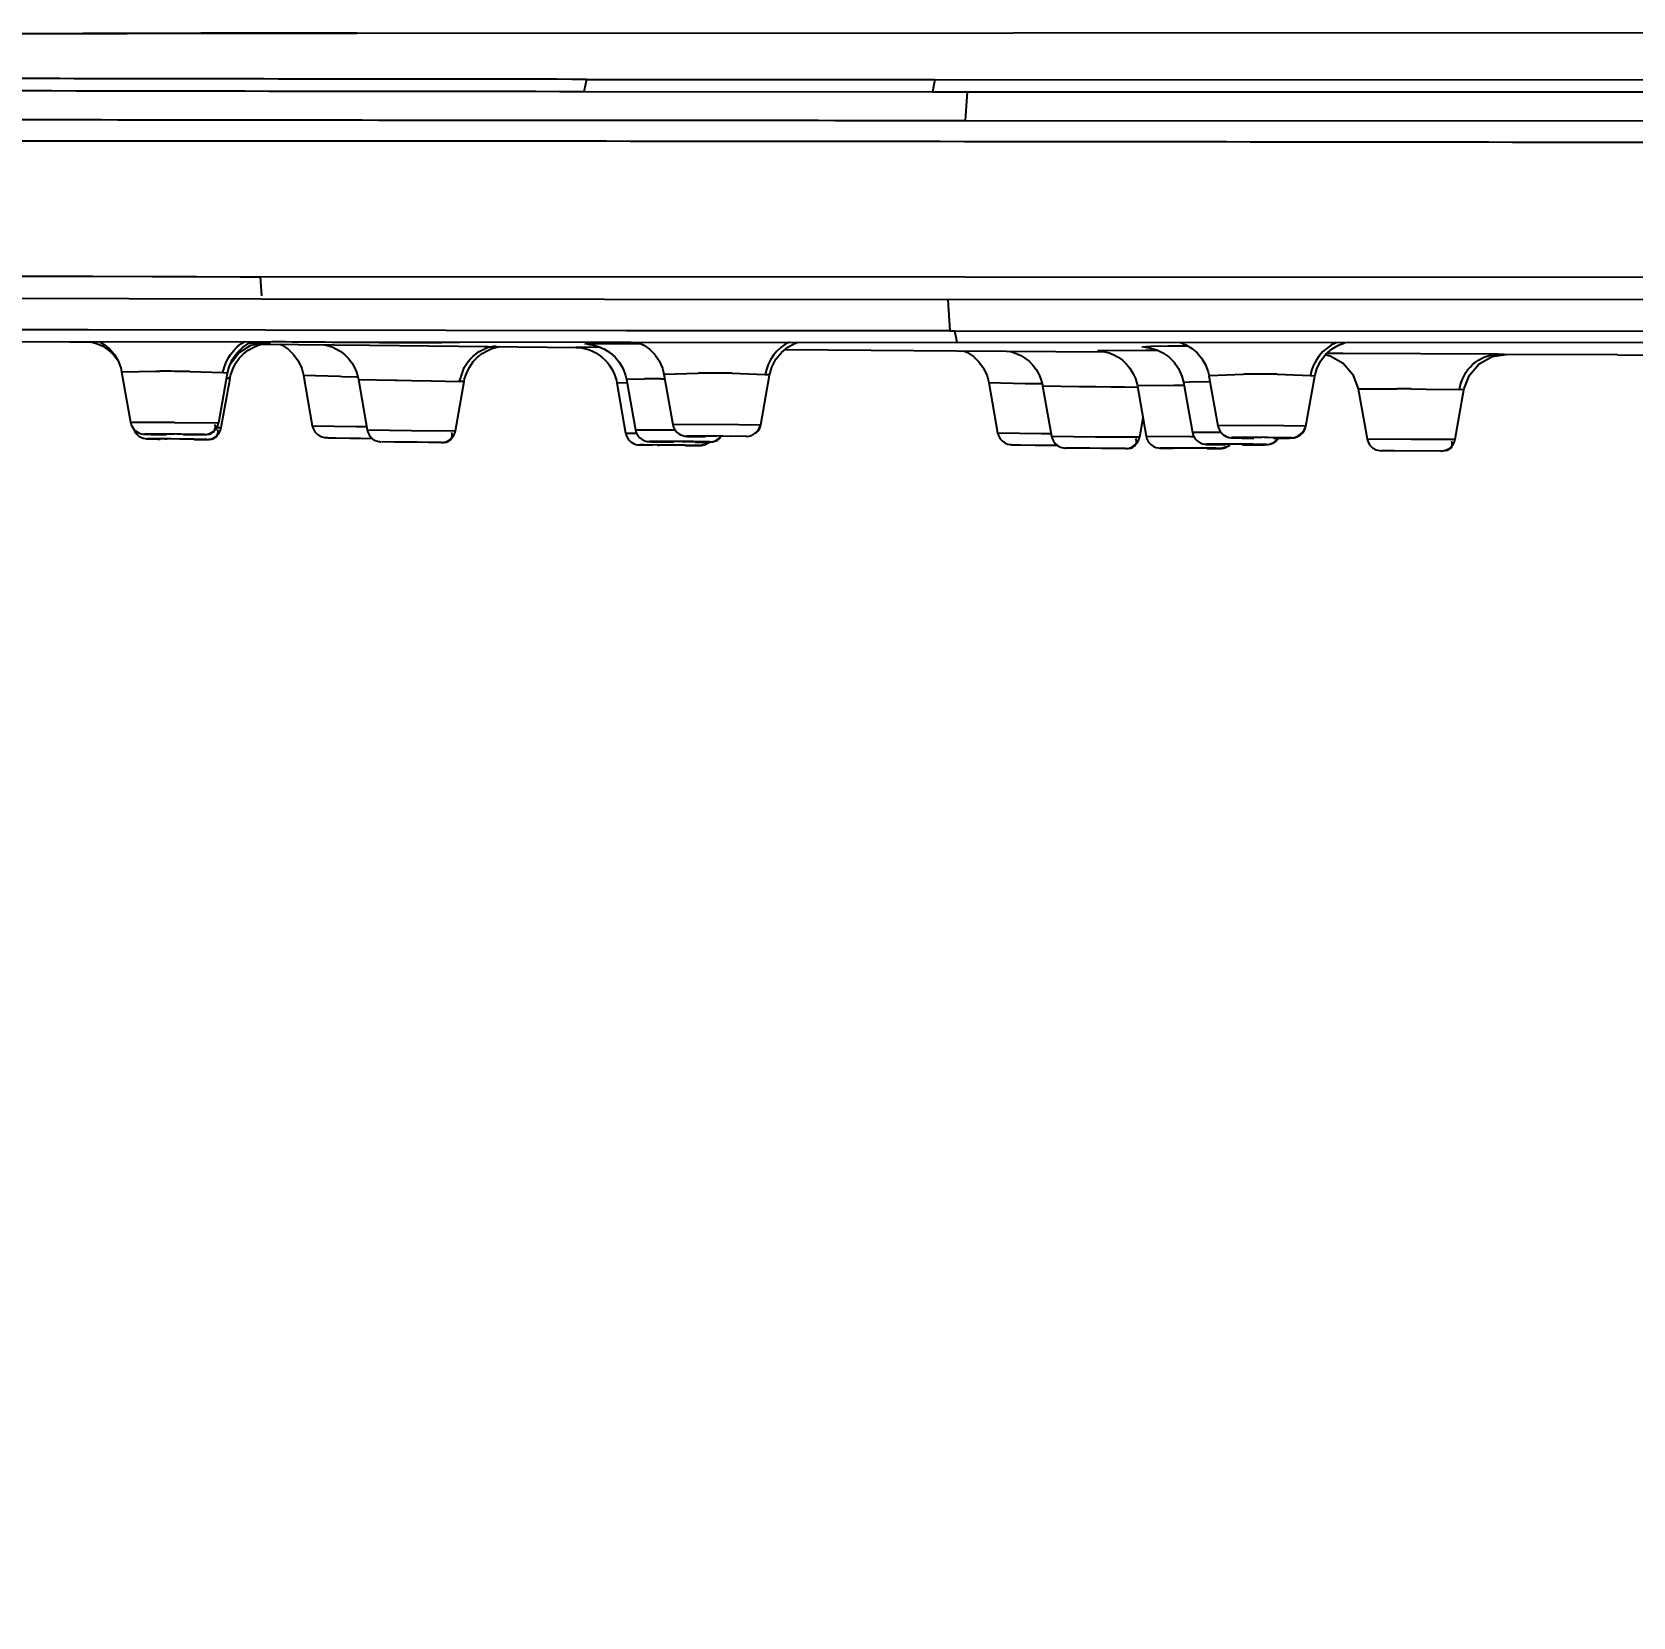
# Model space of a CAD drawing. Header units: millimetres. Extents: x 4625 to 5171, y -2661 to -1889.
# Drawn here: x 4757.31 to 4771.33, y -2129.8 to -2115.91 of the extents above; entities that cross this region are included whole.
import ezdxf

# ---------------------------------------------------------------- set-up
doc = ezdxf.new("R2010")
doc.units = ezdxf.units.MM
doc.header["$LTSCALE"] = 0.1
doc.layers.add('DIM', color=3, linetype='Continuous')
doc.styles.get("Standard").update_dxf_attribs({"font": 'arial.ttf'})
doc.dimstyles.new('ISO-25', dxfattribs={"dimtxt": 2.5, "dimasz": 2.5, "dimexe": 1.25, "dimexo": 0.625, "dimtad": 1, "dimlfac": 5, "dimtxsty": 'Standard', "dimcen": 2.5, "dimadec": 0, "dimazin": 0, "dimtfac": 1, "dimtmove": 0, "dimatfit": 3, "dimfxl": 0, "dimarcsym": 0})

# ---------------------------------------------------------------- blocks, each defined once
blk = doc.blocks.new('*D4')
at = {"layer": 'Defpoints', "color": 0}
for p in [(4744.225, -2117.851), (4811.072, -2117.852), (4811.072, -2142.426)]:
    blk.add_point(p, dxfattribs=at)
at = {"layer": 'DIM', "color": 0, "lineweight": -2}
for p, q in [((4744.225, -2118.476), (4744.225, -2143.676)), ((4811.072, -2118.477), (4811.072, -2143.676)), ((4748.225, -2142.426), (4807.072, -2142.426))]:
    blk.add_line(p, q, dxfattribs=at)
at = {"layer": 'DIM', "color": 0}
for points in [[(4748.225, -2141.76), (4748.225, -2143.093), (4744.225, -2142.426)], [(4807.072, -2141.76), (4807.072, -2143.093), (4811.072, -2142.426)]]:
    blk.add_solid(points, dxfattribs=at)
at = {"layer": 'DIM', "color": 0, "insert": (4791.126, -2139.759), "char_height": 4, "attachment_point": 5}
blk.add_mtext('267.5', dxfattribs=at)

msp = doc.modelspace()

# ---------------------------------------------------------------- linework, layer by layer
at = {"color": 7, "linetype": 'Continuous'}
for p, q in [((4760.1557, -2115.9237), (4758.7873, -2115.9256)), ((4760.1556, -2115.9237), (4777.861, -2115.9148)), ((4762.1627, -2116.3294), (4762.1397, -2116.4377)), ((4762.1628, -2116.3294), (4765.2115, -2116.3318)), ((4765.2116, -2116.3318), (4765.1926, -2116.4403)), ((4765.2116, -2116.3318), (4777.4373, -2116.3362)), ((4765.1926, -2116.4403), (4762.1397, -2116.4379)), ((4765.4946, -2116.4405), (4765.1926, -2116.4403)), ((4765.4947, -2116.4399), (4765.478, -2116.6896)), ((4777.4369, -2116.4443), (4765.4947, -2116.4403)), ((4765.4779, -2116.691), (4777.5962, -2116.695)), ((4756.6876, -2118.0514), (4757.5655, -2118.0536)), ((4757.5655, -2118.0536), (4757.7981, -2118.0542)), ((4757.7981, -2118.0542), (4757.8447, -2118.0543)), ((4757.8447, -2118.0543), (4758.3604, -2118.0556)), ((4758.3604, -2118.0556), (4758.5523, -2118.0561)), ((4758.5523, -2118.0561), (4758.5866, -2118.0562)), ((4758.5866, -2118.0562), (4758.7476, -2118.0566)), ((4758.7476, -2118.0566), (4759.1296, -2118.0576)), ((4759.1296, -2118.0576), (4759.3041, -2118.058)), ((4759.3041, -2118.0554), (4759.3165, -2118.2253)), ((4759.3041, -2118.056), (4777.6484, -2118.066)), ((4759.3151, -2118.2538), (4752.4589, -2118.2343)), ((4765.3258, -2118.2595), (4759.315, -2118.2534)), ((4777.6484, -2118.2613), (4765.3255, -2118.2574)), ((4765.3256, -2118.259), (4765.344, -2118.5309)), ((4756.4933, -2118.5193), (4757.7537, -2118.5211)), ((4757.7537, -2118.5211), (4757.7995, -2118.5211)), ((4757.7995, -2118.5211), (4759.3524, -2118.5233)), ((4759.3524, -2118.5233), (4762.5126, -2118.5281)), ((4762.5126, -2118.5281), (4762.5533, -2118.5282)), ((4762.5533, -2118.5282), (4765.344, -2118.5302)), ((4765.344, -2118.5309), (4765.3886, -2118.5316)), ((4765.4071, -2118.6344), (4765.3886, -2118.531)), ((4765.3886, -2118.5317), (4777.6484, -2118.5359)), ((4757.162, -2118.625), (4759.7838, -2118.6293)), ((4757.4538, -2118.6255), (4757.8209, -2118.6301)), ((4757.8819, -2118.6468), (4757.9208, -2118.6646)), ((4757.8955, -2118.6242), (4757.944, -2118.6541)), ((4759.0428, -2118.824), (4759.1185, -2118.7249)), ((4759.1185, -2118.7249), (4759.2236, -2118.6584)), ((4759.1604, -2118.7334), (4759.2013, -2118.7017)), ((4759.2051, -2118.6407), (4759.232, -2118.6284)), ((4759.2154, -2118.6385), (4759.3967, -2118.6372)), ((4759.2236, -2118.6584), (4759.3431, -2118.6358)), ((4759.327, -2118.6476), (4760.2661, -2118.6585)), ((4759.3431, -2118.6358), (4759.3828, -2118.6367)), ((4759.3882, -2118.6389), (4759.3933, -2118.6387)), ((4759.7838, -2118.6293), (4762.5535, -2118.6322)), ((4760.2661, -2118.6585), (4762.0796, -2118.677)), ((4760.3488, -2118.6326), (4760.3905, -2118.6328)), ((4760.3905, -2118.6328), (4760.8947, -2118.6331)), ((4760.8947, -2118.6331), (4761.0306, -2118.6315)), ((4761.0306, -2118.6315), (4761.0551, -2118.6307)), ((4762.2853, -2118.6771), (4762.0779, -2118.6759)), ((4762.1105, -2118.6769), (4762.0885, -2118.6766)), ((4762.2268, -2118.6454), (4762.148, -2118.6484)), ((4762.2172, -2118.651), (4762.1793, -2118.6499)), ((4762.603, -2118.6445), (4762.2268, -2118.6454)), ((4762.2725, -2118.6705), (4762.3208, -2118.6922)), ((4762.3208, -2118.6922), (4762.3685, -2118.7224)), ((4762.3685, -2118.7224), (4762.413, -2118.7616)), ((4762.5535, -2118.6322), (4765.4071, -2118.6344)), ((4762.6391, -2118.6446), (4762.603, -2118.6445)), ((4762.6114, -2118.6297), (4762.664, -2118.6559)), ((4762.664, -2118.6559), (4762.7145, -2118.6921)), ((4763.901, -2118.6939), (4765.4065, -2118.7069)), ((4763.9247, -2118.6742), (4763.984, -2118.6415)), ((4763.984, -2118.6415), (4764.0078, -2118.6333)), ((4765.4065, -2118.7069), (4766.7064, -2118.7161)), ((4777.6484, -2118.6387), (4765.4073, -2118.6344)), ((4765.4677, -2118.7074), (4765.4976, -2118.7211)), ((4767.0561, -2118.7036), (4766.6367, -2118.706)), ((4766.6902, -2118.7072), (4766.6464, -2118.7062)), ((4767.1035, -2118.6693), (4767.0244, -2118.6735)), ((4767.0751, -2118.7037), (4767.0561, -2118.7036)), ((4767.0935, -2118.6765), (4767.0614, -2118.6756)), ((4767.1001, -2118.7037), (4767.0751, -2118.7037)), ((4767.0935, -2118.6766), (4767.102, -2118.6767)), ((4767.1652, -2118.704), (4767.1001, -2118.7037)), ((4767.2591, -2118.6675), (4767.1035, -2118.6693)), ((4767.1551, -2118.6975), (4767.2096, -2118.7235)), ((4767.2096, -2118.7235), (4767.2614, -2118.7596)), ((4767.3633, -2118.6351), (4767.411, -2118.6548)), ((4767.411, -2118.6548), (4767.4607, -2118.6845)), ((4768.6322, -2118.7426), (4768.6751, -2118.75)), ((4768.7871, -2118.73), (4768.6423, -2118.7293)), ((4768.6906, -2118.6902), (4768.7478, -2118.6567)), ((4768.7478, -2118.6567), (4768.8016, -2118.6364)), ((4770.1452, -2118.7373), (4768.7871, -2118.73)), ((4770.0935, -2118.7579), (4770.2161, -2118.7378)), ((4770.199, -2118.7377), (4770.1381, -2118.7373)), ((4770.1489, -2118.7374), (4770.2089, -2118.7378)), ((4771.1899, -2118.7422), (4770.199, -2118.7377)), ((4771.1899, -2118.7422), (4771.8203, -2118.7445)), ((4758.0963, -2118.8907), (4758.3933, -2118.8856)), ((4758.3933, -2118.8856), (4758.4304, -2118.8858)), ((4759.0183, -2118.9029), (4759.0327, -2118.8469)), ((4761.0517, -2118.9747), (4761.0921, -2118.8539)), ((4761.1719, -2118.8013), (4761.209, -2118.7625)), ((4763.7658, -2118.9191), (4763.7849, -2118.8504)), ((4767.2614, -2118.7596), (4767.3082, -2118.8064)), ((4768.5389, -2118.9301), (4768.5563, -2118.8659)), ((4768.6751, -2118.75), (4768.7889, -2118.8143)), ((4758.0924, -2118.8923), (4758.1701, -2119.333)), ((4758.6897, -2118.8886), (4758.9798, -2118.8978)), ((4758.9422, -2119.3364), (4759.0186, -2118.9029)), ((4758.9653, -2119.3793), (4759.0414, -2118.9479)), ((4758.9798, -2118.8978), (4759.0113, -2118.8994)), ((4759.0127, -2118.945), (4759.037, -2118.9469)), ((4759.037, -2118.9469), (4759.0246, -2118.9475)), ((4759.6836, -2118.9192), (4759.7619, -2119.3632)), ((4759.6836, -2118.9192), (4760.0039, -2118.9302)), ((4760.0039, -2118.9302), (4760.0236, -2118.9306)), ((4760.0236, -2118.9306), (4760.1485, -2118.9335)), ((4760.1485, -2118.9335), (4760.1658, -2118.9339)), ((4760.1652, -2118.9566), (4760.2434, -2119.4002)), ((4760.1652, -2118.9566), (4760.4854, -2118.9635)), ((4760.4854, -2118.9635), (4760.5051, -2118.9639)), ((4760.5051, -2118.9639), (4760.63, -2118.9664)), ((4760.63, -2118.9664), (4760.8034, -2118.9697)), ((4760.8034, -2118.9697), (4761.0517, -2118.9747)), ((4761.0155, -2119.4062), (4761.0914, -2118.9756)), ((4761.0914, -2118.9756), (4761.0396, -2118.9744)), ((4762.4275, -2118.9859), (4762.5149, -2118.9847)), ((4762.4275, -2118.9859), (4762.5055, -2119.4281)), ((4762.513, -2118.9577), (4762.5907, -2119.3985)), ((4762.5169, -2118.9563), (4762.6715, -2118.9522)), ((4762.8138, -2118.9523), (4762.8385, -2118.9524)), ((4762.8385, -2118.9524), (4762.851, -2118.9525)), ((4762.84, -2118.9122), (4762.9175, -2119.3516)), ((4762.8439, -2118.9102), (4763.1409, -2118.9013)), ((4763.4376, -2118.9031), (4763.7276, -2118.913)), ((4763.6895, -2119.354), (4763.7662, -2118.9192)), ((4763.7276, -2118.913), (4763.7589, -2118.9149)), ((4765.6842, -2118.9835), (4765.762, -2119.4251)), ((4765.6842, -2118.9835), (4766.004, -2118.992)), ((4766.004, -2118.992), (4766.0233, -2118.9923)), ((4766.0233, -2118.9923), (4766.1484, -2118.9942)), ((4766.1566, -2119.0134), (4766.2344, -2119.4548)), ((4766.1566, -2119.0134), (4766.4764, -2119.0182)), ((4766.4764, -2119.0182), (4766.4956, -2119.0185)), ((4766.4956, -2119.0185), (4766.6208, -2119.0201)), ((4766.6208, -2119.0201), (4766.7525, -2119.0217)), ((4766.7525, -2119.0217), (4766.8728, -2119.0231)), ((4766.8728, -2119.0231), (4766.9882, -2119.0246)), ((4766.986, -2119.015), (4767.0636, -2119.4553)), ((4767.3063, -2119.0108), (4766.9862, -2119.0149)), ((4767.3903, -2118.9826), (4767.4678, -2119.4222)), ((4767.3942, -2118.981), (4767.4452, -2118.9773)), ((4767.4452, -2118.9773), (4767.6179, -2118.9743)), ((4767.613, -2118.9253), (4767.6904, -2119.364)), ((4767.617, -2118.923), (4767.914, -2118.9115)), ((4768.2108, -2118.9126), (4768.5008, -2118.9231)), ((4768.4624, -2119.3657), (4768.5392, -2118.9301)), ((4768.5008, -2118.9231), (4768.532, -2118.9252)), ((4768.9195, -2119.0386), (4769.2388, -2119.0387)), ((4768.9196, -2119.0386), (4768.9972, -2119.4788)), ((4769.2388, -2119.0387), (4769.2581, -2119.0388)), ((4769.3835, -2119.0399), (4769.5153, -2119.0413)), ((4769.5153, -2119.0413), (4769.8062, -2119.0458)), ((4769.7693, -2119.4816), (4769.8458, -2119.0475)), ((4769.8458, -2119.0475), (4769.794, -2119.0458)), ((4769.8455, -2119.0475), (4769.8478, -2119.0354)), ((4767.0065, -2119.4587), (4767.0354, -2119.295)), ((4758.1702, -2119.333), (4758.5564, -2119.3331)), ((4758.2829, -2119.436), (4758.2836, -2119.436)), ((4758.2836, -2119.436), (4758.294, -2119.4366)), ((4758.2937, -2119.436), (4758.2925, -2119.4361)), ((4758.2926, -2119.4363), (4758.294, -2119.4365)), ((4758.4059, -2119.4348), (4758.2937, -2119.436)), ((4758.294, -2119.4365), (4758.3325, -2119.4379)), ((4758.3678, -2119.4386), (4758.4859, -2119.44)), ((4758.8167, -2119.4394), (4758.4059, -2119.4348)), ((4758.4315, -2119.4372), (4758.4324, -2119.4373)), ((4758.5564, -2119.4367), (4758.4484, -2119.4367)), ((4758.5564, -2119.3332), (4758.9397, -2119.3362)), ((4758.6805, -2119.4386), (4758.579, -2119.4372)), ((4758.6306, -2119.441), (4758.7404, -2119.4411)), ((4758.6814, -2119.4388), (4758.6805, -2119.4386)), ((4758.7404, -2119.4411), (4758.7608, -2119.441)), ((4758.7608, -2119.441), (4758.7936, -2119.4407)), ((4758.9264, -2119.379), (4758.9479, -2119.3792)), ((4758.9354, -2119.3602), (4758.9421, -2119.3364)), ((4758.9479, -2119.3792), (4758.9629, -2119.3793)), ((4759.7619, -2119.3632), (4760.1485, -2119.3698)), ((4760.2435, -2119.4002), (4760.63, -2119.4052)), ((4760.63, -2119.4052), (4761.0133, -2119.4065)), ((4762.5056, -2119.4281), (4762.5351, -2119.4285)), ((4762.5351, -2119.4285), (4762.5977, -2119.429)), ((4762.5908, -2119.3985), (4762.8294, -2119.3985)), ((4762.8294, -2119.3985), (4762.9162, -2119.3988)), ((4762.9162, -2119.3988), (4762.9361, -2119.3989)), ((4762.9175, -2119.3516), (4763.3037, -2119.3503)), ((4763.3037, -2119.3503), (4763.687, -2119.3537)), ((4763.6828, -2119.3776), (4763.6894, -2119.354)), ((4765.7621, -2119.4251), (4766.1484, -2119.4306)), ((4766.1484, -2119.4306), (4766.2315, -2119.431)), ((4767.5799, -2119.4213), (4767.4678, -2119.4222)), ((4767.7061, -2119.4214), (4767.6891, -2119.4213)), ((4768.0766, -2119.3622), (4767.6904, -2119.364)), ((4767.7174, -2119.4214), (4767.7061, -2119.4214)), ((4768.4599, -2119.3653), (4768.0766, -2119.3622)), ((4768.4551, -2119.3909), (4768.4624, -2119.3657)), ((4758.3091, -2119.4771), (4758.3122, -2119.4773)), ((4758.3122, -2119.4773), (4758.3166, -2119.4774)), ((4758.3164, -2119.4772), (4758.3152, -2119.4772)), ((4758.3153, -2119.4773), (4758.3166, -2119.4774)), ((4758.429, -2119.4775), (4758.3164, -2119.4772)), ((4758.3166, -2119.4774), (4758.355, -2119.4783)), ((4758.4548, -2119.4787), (4758.4556, -2119.4788)), ((4758.5156, -2119.4788), (4758.4715, -2119.4786)), ((4758.4715, -2119.4786), (4758.487, -2119.4789)), ((4758.5797, -2119.4794), (4758.5156, -2119.4788)), ((4758.6292, -2119.4793), (4758.5254, -2119.4783)), ((4758.7038, -2119.4811), (4758.638, -2119.4801)), ((4758.7047, -2119.4812), (4758.7038, -2119.4811)), ((4758.8394, -2119.4824), (4758.7257, -2119.4805)), ((4758.7263, -2119.4823), (4758.8396, -2119.4827)), ((4759.9286, -2119.4683), (4759.9645, -2119.4691)), ((4759.9645, -2119.4691), (4760.0915, -2119.4712)), ((4760.0915, -2119.4712), (4760.1876, -2119.4724)), ((4760.1876, -2119.4724), (4760.286, -2119.4733)), ((4760.4795, -2119.5055), (4760.3665, -2119.5036)), ((4760.576, -2119.5068), (4760.4795, -2119.5055)), ((4760.6799, -2119.508), (4760.576, -2119.5068)), ((4760.7763, -2119.5089), (4760.6799, -2119.508)), ((4760.8895, -2119.5096), (4760.7763, -2119.5089)), ((4762.5137, -2119.4555), (4762.5235, -2119.474)), ((4762.6272, -2119.5314), (4762.629, -2119.5314)), ((4762.629, -2119.5314), (4762.6276, -2119.5313)), ((4762.6669, -2119.5314), (4762.6288, -2119.5313)), ((4762.629, -2119.5314), (4762.7419, -2119.5328)), ((4762.838, -2119.5328), (4762.6669, -2119.5314)), ((4762.7053, -2119.5016), (4762.7202, -2119.5024)), ((4762.7053, -2119.5016), (4762.7129, -2119.5021)), ((4762.9229, -2119.501), (4762.7143, -2119.5015)), ((4762.7146, -2119.502), (4762.924, -2119.5054)), ((4762.7548, -2119.5033), (4762.7899, -2119.5039)), ((4762.767, -2119.5326), (4762.7678, -2119.5326)), ((4762.892, -2119.5335), (4762.7838, -2119.5326)), ((4762.7838, -2119.5326), (4762.7993, -2119.5328)), ((4762.7899, -2119.5039), (4762.923, -2119.5054)), ((4762.9419, -2119.5337), (4762.838, -2119.5328)), ((4762.8521, -2119.5027), (4762.853, -2119.5029)), ((4762.9771, -2119.5025), (4762.8689, -2119.5023)), ((4762.8689, -2119.5023), (4762.8844, -2119.5027)), ((4762.9503, -2119.534), (4762.9147, -2119.5338)), ((4763.0274, -2119.5345), (4762.9419, -2119.5337)), ((4763.0161, -2119.5348), (4762.9503, -2119.534)), ((4763.0169, -2119.5348), (4763.0161, -2119.5348)), ((4763.0271, -2119.4544), (4763.0416, -2119.4553)), ((4763.1011, -2119.5043), (4763.0272, -2119.503)), ((4763.0383, -2119.5346), (4763.0274, -2119.5345)), ((4763.0276, -2119.5353), (4763.0386, -2119.5354)), ((4763.1132, -2119.5355), (4763.0383, -2119.5346)), ((4763.0386, -2119.5354), (4763.1136, -2119.536)), ((4763.0402, -2119.455), (4763.0416, -2119.4553)), ((4763.1533, -2119.4524), (4763.0412, -2119.4545)), ((4763.0416, -2119.4553), (4763.0803, -2119.457)), ((4763.0803, -2119.457), (4763.1551, -2119.4584)), ((4763.102, -2119.5044), (4763.1011, -2119.5043)), ((4763.1127, -2119.5064), (4763.1591, -2119.5064)), ((4763.1518, -2119.536), (4763.1132, -2119.5355)), ((4763.1136, -2119.536), (4763.152, -2119.5361)), ((4763.1148, -2119.4577), (4763.2026, -2119.4589)), ((4763.1518, -2119.536), (4763.2342, -2119.5136)), ((4763.1518, -2119.536), (4763.1533, -2119.5361)), ((4763.5642, -2119.4568), (4763.1533, -2119.4524)), ((4763.154, -2119.5361), (4763.1693, -2119.5352)), ((4763.1591, -2119.5064), (4763.2104, -2119.5062)), ((4763.1693, -2119.5352), (4763.1819, -2119.533)), ((4763.1787, -2119.4556), (4763.1797, -2119.4558)), ((4763.3037, -2119.4544), (4763.1956, -2119.4548)), ((4763.2373, -2119.505), (4763.1984, -2119.5038)), ((4763.1994, -2119.5062), (4763.2375, -2119.5055)), ((4763.2104, -2119.5062), (4763.239, -2119.5057)), ((4763.2387, -2119.5052), (4763.2373, -2119.505)), ((4763.2375, -2119.5055), (4763.2388, -2119.5054)), ((4763.4277, -2119.4564), (4763.3261, -2119.4549)), ((4763.4287, -2119.4566), (4763.4277, -2119.4564)), ((4765.929, -2119.53), (4765.965, -2119.5307)), ((4765.965, -2119.5307), (4766.0921, -2119.5323)), ((4766.0921, -2119.5323), (4766.1884, -2119.5331)), ((4766.1884, -2119.5331), (4766.2889, -2119.5336)), ((4766.2345, -2119.4548), (4766.6208, -2119.4588)), ((4766.471, -2119.5597), (4766.358, -2119.5581)), ((4766.5675, -2119.5606), (4766.471, -2119.5597)), ((4766.6714, -2119.5614), (4766.5675, -2119.5606)), ((4766.6208, -2119.4588), (4767.0043, -2119.459)), ((4766.7678, -2119.5619), (4766.6714, -2119.5614)), ((4766.881, -2119.5621), (4766.7678, -2119.5619)), ((4767.0637, -2119.4553), (4767.4499, -2119.4565)), ((4767.182, -2119.5586), (4767.1875, -2119.5588)), ((4767.3962, -2119.5584), (4767.1873, -2119.5584)), ((4767.1875, -2119.5587), (4767.3006, -2119.5604)), ((4767.325, -2119.5594), (4767.3258, -2119.5595)), ((4767.4499, -2119.5595), (4767.3419, -2119.5592)), ((4767.4499, -2119.4565), (4767.4678, -2119.4566)), ((4767.4678, -2119.4566), (4767.4808, -2119.4566)), ((4767.574, -2119.5608), (4767.5081, -2119.5599)), ((4767.5749, -2119.5608), (4767.574, -2119.5608)), ((4767.5804, -2119.5252), (4767.5919, -2119.5258)), ((4767.5916, -2119.5252), (4767.5904, -2119.5254)), ((4767.5905, -2119.5256), (4767.5919, -2119.5258)), ((4767.6293, -2119.5241), (4767.5916, -2119.5252)), ((4767.5919, -2119.5258), (4767.6305, -2119.5271)), ((4767.611, -2119.5267), (4767.6652, -2119.5278)), ((4767.6652, -2119.5278), (4767.7498, -2119.5288)), ((4767.7103, -2119.5615), (4767.6716, -2119.5607)), ((4767.6723, -2119.5621), (4767.7106, -2119.5618)), ((4767.7103, -2119.5615), (4767.7955, -2119.5364)), ((4767.7117, -2119.5616), (4767.7103, -2119.5615)), ((4767.7106, -2119.5618), (4767.7118, -2119.5617)), ((4767.7291, -2119.5262), (4767.73, -2119.5263)), ((4767.8541, -2119.5253), (4767.7458, -2119.5255)), ((4767.7458, -2119.5255), (4767.7613, -2119.526)), ((4767.7969, -2119.4665), (4767.7973, -2119.4665)), ((4767.7973, -2119.4665), (4767.8147, -2119.4678)), ((4767.8133, -2119.4675), (4767.8147, -2119.4678)), ((4767.9262, -2119.4641), (4767.8143, -2119.4669)), ((4767.8147, -2119.4678), (4767.8535, -2119.4697)), ((4767.8535, -2119.4697), (4767.9284, -2119.4712)), ((4767.8754, -2119.4703), (4767.9014, -2119.4708)), ((4767.9014, -2119.4708), (4768.0063, -2119.472)), ((4767.9054, -2119.5297), (4768.0769, -2119.5292)), ((4767.9781, -2119.5271), (4767.912, -2119.5258)), ((4768.3373, -2119.4684), (4767.9262, -2119.4641)), ((4767.9516, -2119.4678), (4767.9526, -2119.468)), ((4768.0766, -2119.4661), (4767.9685, -2119.4669)), ((4767.9685, -2119.5298), (4768.047, -2119.5295)), ((4767.979, -2119.5272), (4767.9781, -2119.5271)), ((4768.1146, -2119.5275), (4768.0006, -2119.525)), ((4768.047, -2119.5295), (4768.0845, -2119.5291)), ((4768.0769, -2119.5292), (4768.1149, -2119.5281)), ((4768.2005, -2119.4683), (4768.0989, -2119.4667)), ((4768.1784, -2119.4724), (4768.2466, -2119.4719)), ((4768.2016, -2119.4685), (4768.2005, -2119.4683)), ((4768.2466, -2119.4719), (4768.2744, -2119.4716)), ((4768.9972, -2119.4788), (4769.3835, -2119.4812)), ((4769.2338, -2119.5826), (4769.1196, -2119.582)), ((4769.6455, -2119.5849), (4769.2338, -2119.5826)), ((4769.3835, -2119.4813), (4769.767, -2119.4818)), ((4769.644, -2119.5849), (4769.6987, -2119.5763))]:
    msp.add_line(p, q, dxfattribs=at)
for points in [[(4758.7873, -2115.9256), (4757.7521, -2115.9273), (4756.7483, -2115.9294)], [(4757.8051, -2118.6261), (4757.8426, -2118.6339), (4757.8819, -2118.6468)], [(4757.9208, -2118.6646), (4757.9586, -2118.6873), (4757.9943, -2118.7152)], [(4757.944, -2118.6541), (4757.9893, -2118.6929), (4758.0292, -2118.7403), (4758.0614, -2118.7948), (4758.0844, -2118.856), (4758.0927, -2118.8922)], [(4757.9943, -2118.7152), (4758.0272, -2118.7481), (4758.0547, -2118.7836)], [(4759.0327, -2118.8469), (4759.0627, -2118.7808), (4759.1033, -2118.7236), (4759.1518, -2118.6765), (4759.2051, -2118.6407)], [(4759.065, -2118.867), (4759.0909, -2118.8167), (4759.1231, -2118.772), (4759.1604, -2118.7334)], [(4759.2013, -2118.7017), (4759.2443, -2118.6769), (4759.2879, -2118.6586), (4759.3298, -2118.6469), (4759.3659, -2118.6408), (4759.3882, -2118.6389)], [(4759.4809, -2118.6494), (4759.4973, -2118.6569), (4759.55, -2118.6924), (4759.5981, -2118.739), (4759.6387, -2118.7957), (4759.6689, -2118.8617), (4759.6838, -2118.9191)], [(4759.8669, -2118.6539), (4759.8954, -2118.6601), (4759.9346, -2118.6732), (4759.9731, -2118.6911), (4760.0105, -2118.714), (4760.0459, -2118.7419), (4760.0784, -2118.7748), (4760.1072, -2118.8123), (4760.1315, -2118.8539), (4760.1507, -2118.8994), (4760.164, -2118.9487), (4760.1655, -2118.9565)], [(4761.209, -2118.7625), (4761.2496, -2118.7307), (4761.2921, -2118.7057), (4761.3352, -2118.6873), (4761.3771, -2118.6752), (4761.4064, -2118.6701)], [(4762.072, -2118.6763), (4762.0717, -2118.6763), (4762.0733, -2118.6764), (4762.0824, -2118.6768), (4762.103, -2118.6787), (4762.1298, -2118.6829), (4762.159, -2118.6897), (4762.1879, -2118.699)], [(4762.1755, -2118.6495), (4762.1766, -2118.6496), (4762.1898, -2118.6508), (4762.226, -2118.6569), (4762.2725, -2118.6705)], [(4762.1879, -2118.699), (4762.2166, -2118.711), (4762.2446, -2118.7255)], [(4762.2446, -2118.7255), (4762.2718, -2118.7426), (4762.2979, -2118.7624)], [(4762.7145, -2118.6921), (4762.7603, -2118.7389), (4762.7986, -2118.795), (4762.8271, -2118.8599), (4762.8402, -2118.9121)], [(4763.7849, -2118.8504), (4763.8208, -2118.78), (4763.8687, -2118.7207), (4763.9247, -2118.6742)], [(4765.4976, -2118.7211), (4765.5504, -2118.7566), (4765.5986, -2118.8032), (4765.6392, -2118.8599), (4765.6695, -2118.926), (4765.6844, -2118.9834)], [(4765.8559, -2118.7102), (4765.887, -2118.717), (4765.926, -2118.73), (4765.9646, -2118.748), (4766.0019, -2118.7709), (4766.0373, -2118.7988), (4766.0698, -2118.8317), (4766.0986, -2118.8692), (4766.1229, -2118.9107), (4766.142, -2118.9563), (4766.1554, -2119.0056), (4766.1568, -2119.0134)], [(4766.6407, -2118.706), (4766.6411, -2118.706), (4766.6479, -2118.7065), (4766.6689, -2118.7087), (4766.7014, -2118.7147), (4766.7391, -2118.7255)], [(4766.7391, -2118.7255), (4766.7789, -2118.7419), (4766.8177, -2118.7633), (4766.8548, -2118.7901)], [(4767.0577, -2118.675), (4767.0585, -2118.6751), (4767.0711, -2118.6764), (4767.1053, -2118.6824), (4767.1551, -2118.6975)], [(4767.4607, -2118.6845), (4767.5082, -2118.7244), (4767.5495, -2118.773), (4767.5824, -2118.8289), (4767.6055, -2118.8909), (4767.6133, -2118.9252)], [(4768.5563, -2118.8659), (4768.5904, -2118.7963), (4768.6365, -2118.737), (4768.6906, -2118.6902)], [(4759.041, -2118.9479), (4759.0464, -2118.9226), (4759.065, -2118.867)], [(4761.1143, -2118.8965), (4761.1399, -2118.8462), (4761.1719, -2118.8013)], [(4762.2979, -2118.7624), (4762.3226, -2118.7848), (4762.3456, -2118.8098), (4762.3665, -2118.8372)], [(4762.3665, -2118.8372), (4762.3851, -2118.8667), (4762.4011, -2118.8984), (4762.4142, -2118.9322), (4762.4242, -2118.9681), (4762.4278, -2118.9858)], [(4762.413, -2118.7616), (4762.4521, -2118.8091), (4762.4835, -2118.8635), (4762.5057, -2118.9241), (4762.5132, -2118.9576)], [(4766.8548, -2118.7901), (4766.8894, -2118.8224), (4766.9205, -2118.8599), (4766.9471, -2118.9022), (4766.9683, -2118.9491), (4766.9834, -2119.0005), (4766.9862, -2119.0149)], [(4767.3082, -2118.8064), (4767.3475, -2118.8628), (4767.3767, -2118.9283), (4767.3905, -2118.9825)], [(4768.7889, -2118.8143), (4768.8736, -2118.9135), (4768.9198, -2119.0386)], [(4769.8478, -2119.0354), (4769.8928, -2118.9204), (4769.9786, -2118.8214), (4770.0935, -2118.7579)], [(4758.0963, -2118.8907), (4758.0941, -2118.8912), (4758.0928, -2118.8917), (4758.0924, -2118.8922)], [(4761.0911, -2118.9756), (4761.096, -2118.9521), (4761.1143, -2118.8965)], [(4758.1702, -2119.3329), (4758.1766, -2119.3561), (4758.1923, -2119.3849), (4758.2136, -2119.4076), (4758.2381, -2119.4234), (4758.2624, -2119.4325), (4758.2805, -2119.4357), (4758.2836, -2119.436)], [(4758.1981, -2119.3926), (4758.2094, -2119.4169), (4758.2245, -2119.4371), (4758.2422, -2119.4529), (4758.2613, -2119.4645), (4758.2807, -2119.4721), (4758.2985, -2119.476), (4758.3091, -2119.4771)], [(4758.2829, -2119.436), (4758.2851, -2119.4362), (4758.2935, -2119.4367), (4758.3024, -2119.4371), (4758.3138, -2119.4374), (4758.3284, -2119.4378), (4758.3678, -2119.4386)], [(4758.7936, -2119.4407), (4758.8055, -2119.4405), (4758.8148, -2119.4402), (4758.8227, -2119.4399), (4758.8337, -2119.4389), (4758.8544, -2119.4346), (4758.8777, -2119.4251)], [(4758.817, -2119.4399), (4758.8182, -2119.4397), (4758.8181, -2119.4395), (4758.8167, -2119.4394)], [(4758.8442, -2119.4827), (4758.8471, -2119.4826), (4758.8593, -2119.4814), (4758.879, -2119.4771), (4758.8992, -2119.4688), (4758.9184, -2119.4567), (4758.9358, -2119.4404), (4758.9504, -2119.4201), (4758.961, -2119.3962), (4758.9652, -2119.3793)], [(4758.8777, -2119.4251), (4758.9004, -2119.4096), (4758.9205, -2119.3877), (4758.9354, -2119.3602)], [(4759.7619, -2119.3632), (4759.769, -2119.3879), (4759.7844, -2119.4156), (4759.8041, -2119.4368), (4759.8264, -2119.4519), (4759.8496, -2119.4614), (4759.8687, -2119.4655), (4759.8785, -2119.4665), (4759.8852, -2119.4669), (4759.8927, -2119.4672), (4759.9021, -2119.4676), (4759.9286, -2119.4683)], [(4760.2435, -2119.4002), (4760.2486, -2119.4196), (4760.26, -2119.4437), (4760.2752, -2119.4638), (4760.293, -2119.4795), (4760.3122, -2119.491), (4760.3317, -2119.4985), (4760.3496, -2119.5024), (4760.3599, -2119.5034), (4760.3628, -2119.5035)], [(4760.8933, -2119.5096), (4760.9005, -2119.5093), (4760.9146, -2119.5076), (4760.9301, -2119.5037), (4760.9459, -2119.4975), (4760.9616, -2119.4886), (4760.9764, -2119.4771), (4760.9897, -2119.4629), (4761.0008, -2119.4466), (4761.0094, -2119.4285), (4761.015, -2119.4086), (4761.0155, -2119.4062)], [(4762.5056, -2119.4281), (4762.507, -2119.4348), (4762.5137, -2119.4555)], [(4762.5908, -2119.3985), (4762.5961, -2119.4186), (4762.6101, -2119.4464), (4762.6289, -2119.4684), (4762.6505, -2119.4845), (4762.6733, -2119.4951), (4762.6938, -2119.5002), (4762.7053, -2119.5016)], [(4762.9175, -2119.3516), (4762.9218, -2119.3687), (4762.9354, -2119.3974), (4762.9558, -2119.4218), (4762.9804, -2119.4395), (4763.0052, -2119.4499), (4763.0246, -2119.4541), (4763.0271, -2119.4544)], [(4763.6428, -2119.4312), (4763.6664, -2119.4072), (4763.6828, -2119.3776)], [(4765.7621, -2119.4251), (4765.769, -2119.4494), (4765.7843, -2119.4772), (4765.8041, -2119.4986), (4765.8265, -2119.5137), (4765.8497, -2119.5233), (4765.8691, -2119.5274), (4765.8791, -2119.5284), (4765.8857, -2119.5288), (4765.8932, -2119.5291), (4765.9026, -2119.5294), (4765.929, -2119.53)], [(4767.4679, -2119.4222), (4767.474, -2119.4446), (4767.4894, -2119.4734), (4767.5107, -2119.4963), (4767.5351, -2119.5123), (4767.5595, -2119.5215), (4767.5777, -2119.5249), (4767.5804, -2119.5252)], [(4767.6905, -2119.364), (4767.6952, -2119.3825), (4767.7102, -2119.4127), (4767.734, -2119.4388), (4767.7621, -2119.4563), (4767.7878, -2119.4648), (4767.7969, -2119.4665)], [(4768.2744, -2119.4716), (4768.2981, -2119.4712), (4768.3175, -2119.4707), (4768.3322, -2119.4701), (4768.3439, -2119.4694), (4768.3583, -2119.4677), (4768.3834, -2119.461), (4768.412, -2119.4456)], [(4768.412, -2119.4456), (4768.4375, -2119.4212), (4768.4551, -2119.3909)], [(4758.8396, -2119.4827), (4758.8408, -2119.4826), (4758.8408, -2119.4825), (4758.8394, -2119.4824)], [(4762.5235, -2119.474), (4762.5357, -2119.4899), (4762.5496, -2119.5032), (4762.5647, -2119.5137), (4762.5803, -2119.5216), (4762.5958, -2119.527), (4762.6102, -2119.53), (4762.6214, -2119.5312), (4762.6257, -2119.5314), (4762.6272, -2119.5314)], [(4762.7143, -2119.5015), (4762.7131, -2119.5017), (4762.7132, -2119.5018), (4762.7146, -2119.502)], [(4762.7202, -2119.5024), (4762.7293, -2119.5027), (4762.7548, -2119.5033)], [(4763.027, -2119.4544), (4763.0373, -2119.4554), (4763.0471, -2119.4559), (4763.059, -2119.4564), (4763.0742, -2119.4569), (4763.0929, -2119.4573), (4763.1148, -2119.4577)], [(4763.0412, -2119.4545), (4763.0401, -2119.4548), (4763.0402, -2119.455)], [(4763.1819, -2119.533), (4763.1954, -2119.5292), (4763.2085, -2119.5238), (4763.2212, -2119.5168), (4763.2333, -2119.5081), (4763.2358, -2119.5058)], [(4763.239, -2119.5057), (4763.2465, -2119.5053), (4763.2609, -2119.5036), (4763.2823, -2119.4979), (4763.3043, -2119.4873)], [(4763.3043, -2119.4873), (4763.3254, -2119.4712), (4763.3394, -2119.4547)], [(4763.5646, -2119.4575), (4763.5658, -2119.4573), (4763.5657, -2119.4571), (4763.5642, -2119.4568)], [(4766.2345, -2119.4547), (4766.2396, -2119.4743), (4766.2515, -2119.4992), (4766.2674, -2119.5196), (4766.2858, -2119.5354), (4766.3057, -2119.5468), (4766.3256, -2119.5539), (4766.3433, -2119.5573), (4766.3522, -2119.558), (4766.3541, -2119.5581)], [(4766.8851, -2119.5621), (4766.8871, -2119.562), (4766.8969, -2119.5613), (4766.9128, -2119.5585), (4766.9293, -2119.5533), (4766.9459, -2119.5452), (4766.9619, -2119.5342), (4766.9765, -2119.5203), (4766.989, -2119.5038), (4766.9987, -2119.4852), (4767.0053, -2119.4646), (4767.0064, -2119.4587)], [(4767.0637, -2119.4553), (4767.0701, -2119.4784), (4767.0847, -2119.5057), (4767.1036, -2119.5269), (4767.1251, -2119.5423), (4767.1476, -2119.5523), (4767.1684, -2119.5573), (4767.18, -2119.5585), (4767.182, -2119.5586)], [(4767.1873, -2119.5584), (4767.1861, -2119.5585), (4767.1862, -2119.5586), (4767.1875, -2119.5587)], [(4767.5799, -2119.5252), (4767.5813, -2119.5253), (4767.5904, -2119.526), (4767.5995, -2119.5264), (4767.611, -2119.5267)], [(4767.7163, -2119.5617), (4767.7253, -2119.5611), (4767.7429, -2119.558), (4767.7632, -2119.5509), (4767.7837, -2119.5395), (4767.7958, -2119.5292)], [(4767.7969, -2119.4665), (4767.8099, -2119.4679), (4767.8213, -2119.4686), (4767.8354, -2119.4692), (4767.8534, -2119.4697), (4767.8754, -2119.4703)], [(4767.8143, -2119.4669), (4767.8131, -2119.4672), (4767.8133, -2119.4675)], [(4768.0845, -2119.5291), (4768.0985, -2119.5289), (4768.1094, -2119.5286), (4768.1181, -2119.5283), (4768.1279, -2119.5275)], [(4768.1149, -2119.5281), (4768.1161, -2119.5279), (4768.116, -2119.5277), (4768.1146, -2119.5275)], [(4768.1279, -2119.5275), (4768.1469, -2119.5243), (4768.1709, -2119.5156), (4768.1947, -2119.5006)], [(4768.1947, -2119.5006), (4768.2161, -2119.4787), (4768.2199, -2119.4721)], [(4768.3377, -2119.4693), (4768.3389, -2119.469), (4768.3388, -2119.4687), (4768.3373, -2119.4684)], [(4768.9972, -2119.4788), (4769.0025, -2119.4988), (4769.0183, -2119.5292), (4769.0436, -2119.5558), (4769.078, -2119.5747), (4769.1196, -2119.5821)], [(4769.6454, -2119.5849), (4769.6865, -2119.5782), (4769.7212, -2119.5598), (4769.7472, -2119.5334), (4769.7635, -2119.5028), (4769.7692, -2119.4816)]]:
    msp.add_lwpolyline(points, dxfattribs=at)
for centre, radius, start, end in [((4758.8716, -2142.1846), 23.5535, 88.85292, 89.14258), ((4761.0885, -1969.7234), 148.9111, 269.354608, 269.533347), ((4761.0054, -1982.8254), 135.8088, 269.523394, 269.722989), ((4761.3899, -2118.9849), 0.3188, 93.38641, 111.48907), ((4762.1902, -2118.3763), 0.2738, 267.02154, 267.73049), ((4767.5067, -2155.3123), 36.6457, 90.12445, 90.38724), ((4758.3203, -2140.7007), 21.8152, 89.37973, 89.7109), ((4758.3012, -2142.2716), 23.3862, 89.04796, 89.37453), ((4762.7346, -2134.1488), 15.1968, 89.70136, 90.2377), ((4763.187, -2133.7622), 14.861, 90.03699, 90.17768), ((4763.1876, -2135.5073), 16.6061, 89.59952, 90.03537), ((4763.1835, -2135.8659), 16.9647, 89.14211, 89.59426), ((4767.1872, -2144.2603), 25.2498, 89.5411, 89.7298), ((4768.0033, -2131.2379), 12.3267, 90.24741, 90.41524), ((4768.0103, -2133.0575), 14.1463, 89.73155, 90.24383), ((4768.0085, -2133.0958), 14.1846, 89.18283, 89.72516), ((4768.8049, -2178.9594), 59.9222, 89.446827, 89.566714), ((4758.5019, -2111.5903), 7.8494, 268.76312, 269.30911), ((4760.5094, -2075.9227), 43.4486, 269.52399, 269.64406), ((4767.6335, -2164.0504), 44.6291, 89.92868, 90.06876), ((4758.656, -2101.2655), 18.2153, 269.05301, 269.28784), ((4758.0855, -2166.9336), 47.4573, 89.46888, 89.58525), ((4758.5308, -2130.2187), 10.7391, 89.42807, 89.61784), ((4758.111, -2167.3475), 47.871, 89.26423, 89.37975), ((4762.7709, -2149.8441), 30.3435, 89.517, 89.71298), ((4762.9993, -2125.0449), 5.5421, 89.71156, 89.99714), ((4762.8281, -2143.5232), 24.0224, 89.29577, 89.52626), ((4763.0177, -2128.739), 9.237, 88.87923, 89.34476), ((4763.143, -2110.4705), 9.0358, 269.88286, 270.35776), ((4767.1657, -2167.8083), 48.2505, 89.60293, 89.72626), ((4767.4588, -2128.1111), 8.5514, 89.66934, 89.9076), ((4767.3794, -2141.2173), 21.6586, 89.22709, 89.6808), ((4767.6393, -2105.1474), 14.4148, 269.83311, 270.13112), ((4767.7143, -2126.5467), 7.0231, 90.08569, 90.69323), ((4767.7815, -2112.318), 7.2108, 268.8002, 269.3947), ((4767.7529, -2138.0219), 18.4983, 89.86441, 90.15215), ((4767.7449, -2143.2903), 23.7667, 89.61643, 89.87504), ((4767.8937, -2123.7398), 4.2141, 89.75001, 90.23249), ((4767.7816, -2138.3953), 18.8716, 89.33516, 89.62846)]:
    msp.add_arc(centre, radius, start, end, dxfattribs=at)
for points, knots in [([(4744.7573, -2116.1241), (4744.7716, -2116.1111), (4744.8408, -2116.1052), (4744.9689, -2116.0849), (4745.1825, -2116.0719), (4745.6354, -2116.0449), (4746.483, -2116.0171), (4747.9435, -2115.9854), (4750.1094, -2115.9597), (4752.9998, -2115.9404), (4756.4423, -2115.929), (4758.8924, -2115.9252), (4760.1556, -2115.9237)], [0, 0, 0, 0, 0.0037618, 0.012425, 0.0261286, 0.0449415, 0.1010768, 0.1910388, 0.3295731, 0.5228409, 0.7539831, 1, 1, 1, 1]), ([(4762.1627, -2116.3294), (4760.7911, -2116.3282), (4758.0969, -2116.3251), (4754.2525, -2116.3161), (4750.932, -2116.2981), (4748.6326, -2116.2752), (4747.2465, -2116.2506), (4746.5231, -2116.2338), (4745.9608, -2116.2162), (4745.5255, -2116.1994), (4745.2056, -2116.1796), (4744.9611, -2116.1675), (4744.8459, -2116.1441), (4744.7595, -2116.1396), (4744.7573, -2116.1241)], [0, 0, 0, 0, 0.23631, 0.4641934, 0.6623382, 0.8084179, 0.8603408, 0.9012073, 0.9330236, 0.9574228, 0.9758518, 0.9892475, 0.9972986, 1, 1, 1, 1]), ([(4762.1397, -2116.4375), (4759.8797, -2116.4355), (4755.6984, -2116.4304), (4750.4248, -2116.4083), (4746.9375, -2116.3608), (4745.371, -2116.3143), (4744.8975, -2116.2815)], [0, 0, 0, 0, 0.3931832, 0.7274542, 0.9174291, 1, 1, 1, 1]), ([(4748.7198, -2116.6385), (4749.8437, -2116.6609), (4752.386, -2116.6637), (4757.972, -2116.6881), (4762.434, -2116.6856), (4765.478, -2116.6896)], [0, 0, 0, 0, 0.2012338, 0.4550832, 1, 1, 1, 1]), ([(4773.8209, -2116.8835), (4769.3663, -2116.8824), (4762.7352, -2116.8668), (4755.1352, -2116.8743), (4751.2037, -2116.8466), (4749.4486, -2116.8421), (4748.6624, -2116.8265)], [0, 0, 0, 0, 0.5311781, 0.7907286, 0.9062391, 1, 1, 1, 1]), ([(4759.3828, -2118.6367), (4759.3842, -2118.6368), (4759.3845, -2118.6366), (4759.3879, -2118.637), (4759.3877, -2118.6371)], [0, 0, 0, 0, 0.8500674, 1, 1, 1, 1]), ([(4762.176, -2118.6497), (4762.175, -2118.6497), (4762.1747, -2118.6501), (4762.1726, -2118.6493), (4762.1727, -2118.6493)], [0, 0, 0, 0, 0.8765522, 1, 1, 1, 1]), ([(4766.6464, -2118.7062), (4766.6461, -2118.7062), (4766.6453, -2118.7064), (4766.6456, -2118.7061), (4766.6456, -2118.7061)], [0, 0, 0, 0, 0.8780296, 1, 1, 1, 1]), ([(4767.054, -2118.6752), (4767.0526, -2118.6751), (4767.0522, -2118.6756), (4767.0489, -2118.6747), (4767.0491, -2118.6746)], [0, 0, 0, 0, 0.8444286, 1, 1, 1, 1]), ([(4767.0614, -2118.6756), (4767.06, -2118.6755), (4767.0576, -2118.6754), (4767.0551, -2118.6753), (4767.054, -2118.6752)], [0, 0, 0, 0, 0.5454181, 1, 1, 1, 1]), ([(4769.8062, -2119.0458), (4769.8199, -2118.9632), (4769.8987, -2118.8046), (4770.0661, -2118.737), (4770.1452, -2118.7373)], [0, 0, 0, 0, 0.5144174, 1, 1, 1, 1]), ([(4762.5171, -2118.9563), (4762.5161, -2118.9565), (4762.5151, -2118.9566), (4762.5132, -2118.9572), (4762.5132, -2118.9576)], [0, 0, 0, 0, 0.7301429, 1, 1, 1, 1]), ([(4762.8441, -2118.9102), (4762.8431, -2118.9105), (4762.8418, -2118.9107), (4762.8401, -2118.9117), (4762.8402, -2118.9121)], [0, 0, 0, 0, 0.7072106, 1, 1, 1, 1]), ([(4767.3944, -2118.981), (4767.3934, -2118.9812), (4767.3923, -2118.9813), (4767.3905, -2118.9821), (4767.3905, -2118.9825)], [0, 0, 0, 0, 0.7192088, 1, 1, 1, 1]), ([(4767.6172, -2118.923), (4767.6161, -2118.9233), (4767.6148, -2118.9235), (4767.6132, -2118.9247), (4767.6133, -2118.9252)], [0, 0, 0, 0, 0.6935269, 1, 1, 1, 1]), ([(4758.8167, -2119.4394), (4758.8431, -2119.4395), (4758.9009, -2119.4389), (4758.9201, -2119.373), (4758.9093, -2119.3524)], [0, 0, 0, 0, 0.5320182, 1, 1, 1, 1]), ([(4758.8394, -2119.4825), (4758.8659, -2119.4827), (4758.9239, -2119.4823), (4758.9432, -2119.4162), (4758.9324, -2119.3955)], [0, 0, 0, 0, 0.5322706, 1, 1, 1, 1]), ([(4758.9397, -2119.3362), (4758.9403, -2119.3362), (4758.9408, -2119.3365), (4758.9421, -2119.3362), (4758.9421, -2119.3364)], [0, 0, 0, 0, 0.7522441, 1, 1, 1, 1]), ([(4760.8933, -2119.5096), (4760.9193, -2119.5093), (4760.9763, -2119.5079), (4760.9933, -2119.443), (4760.9826, -2119.4227)], [0, 0, 0, 0, 0.5317838, 1, 1, 1, 1]), ([(4761.0133, -2119.4064), (4761.0138, -2119.4064), (4761.0143, -2119.4062), (4761.0154, -2119.4064), (4761.0155, -2119.4062)], [0, 0, 0, 0, 0.7439426, 1, 1, 1, 1]), ([(4763.687, -2119.3537), (4763.6876, -2119.3537), (4763.6881, -2119.3539), (4763.6895, -2119.3538), (4763.6894, -2119.354)], [0, 0, 0, 0, 0.7513743, 1, 1, 1, 1]), ([(4768.4599, -2119.3653), (4768.4605, -2119.3653), (4768.461, -2119.3655), (4768.4624, -2119.3655), (4768.4624, -2119.3657)], [0, 0, 0, 0, 0.7500478, 1, 1, 1, 1]), ([(4766.8851, -2119.5621), (4766.9109, -2119.5616), (4766.9677, -2119.56), (4766.9843, -2119.4953), (4766.9737, -2119.4752)], [0, 0, 0, 0, 0.5315185, 1, 1, 1, 1]), ([(4767.0043, -2119.4589), (4767.0048, -2119.4589), (4767.0053, -2119.4587), (4767.0064, -2119.4589), (4767.0064, -2119.4587)], [0, 0, 0, 0, 0.743409, 1, 1, 1, 1]), ([(4769.6987, -2119.5763), (4769.714, -2119.5711), (4769.749, -2119.5542), (4769.7444, -2119.5129), (4769.7365, -2119.4979)], [0, 0, 0, 0, 0.4888604, 1, 1, 1, 1]), ([(4769.767, -2119.4817), (4769.7675, -2119.4817), (4769.768, -2119.4815), (4769.7692, -2119.4818), (4769.7692, -2119.4816)], [0, 0, 0, 0, 0.7478172, 1, 1, 1, 1])]:
    msp.add_open_spline(points, degree=3, knots=knots, dxfattribs=at)
for points in [[(4758.9798, -2118.8978), (4758.9985, -2118.7877), (4759.0742, -2118.6753), (4759.1737, -2118.6245)], [(4761.0921, -2118.8539), (4761.1303, -2118.7816), (4761.1971, -2118.7183), (4761.2731, -2118.6883)], [(4763.9398, -2118.6313), (4763.8321, -2118.6784), (4763.7474, -2118.7971), (4763.7276, -2118.913)], [(4768.727, -2118.6359), (4768.6132, -2118.6795), (4768.5215, -2118.803), (4768.5008, -2118.9231)], [(4758.9629, -2119.3793), (4758.9636, -2119.3793), (4758.9643, -2119.3793), (4758.965, -2119.3793)], [(4763.5642, -2119.4568), (4763.6177, -2119.457), (4763.6776, -2119.4063), (4763.687, -2119.3537)], [(4768.3373, -2119.4685), (4768.3907, -2119.4685), (4768.4505, -2119.4179), (4768.4599, -2119.3653)], [(4763.2373, -2119.5051), (4763.2747, -2119.5053), (4763.331, -2119.4916), (4763.3376, -2119.4548)], [(4768.1146, -2119.5276), (4768.1527, -2119.5277), (4768.1941, -2119.5062), (4768.2162, -2119.4752)]]:
    msp.add_open_spline(points, degree=3, dxfattribs=at)

# ---------------------------------------------------------------- dimensions: what is measured, and where the dimension line sits
at = {"layer": 'DIM'}
dim = msp.add_linear_dim(base=(4811.0717, -2142.4263), p1=(4744.2252, -2117.8507), p2=(4811.0717, -2117.8516), text='267.5', dimstyle='ISO-25', override={"dimtxt": 4, "dimasz": 4, "dimlfac": 4, "dimadec": 1, "dimfxl": 1.25}, dxfattribs=at)
dim.commit()
dim.dimension.update_dxf_attribs({"geometry": '*D4', "text_midpoint": (4791.1263, -2142.4263), "dimtype": 128})

doc.saveas('drawing.dxf')
